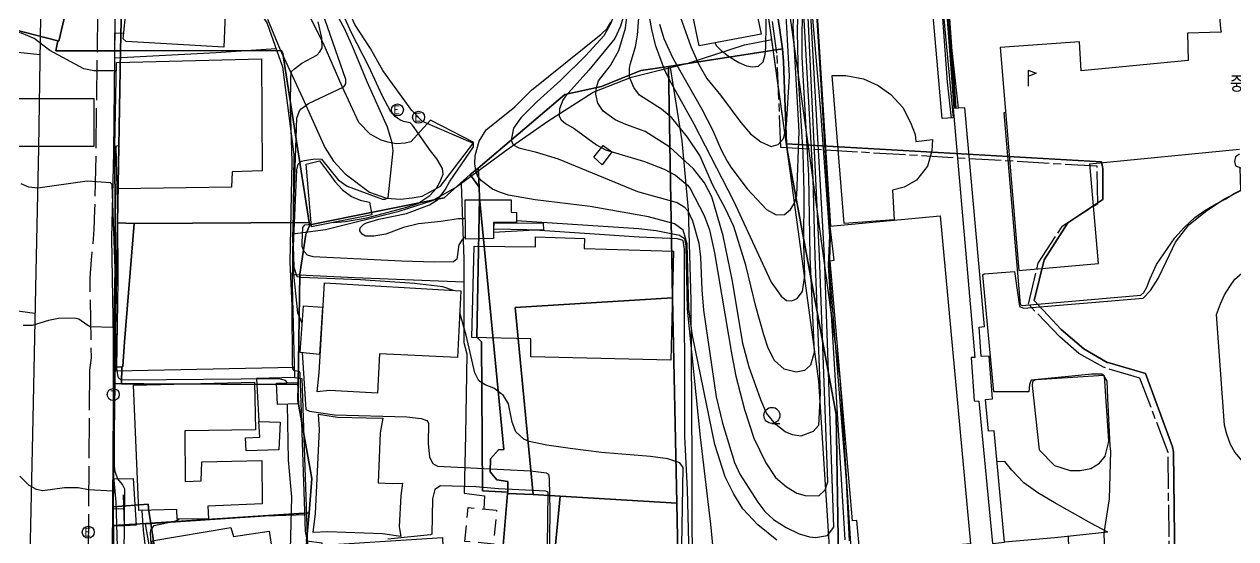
# Model space of a CAD drawing. Header units: feet. Extents: x 197796 to 199821, y 552499 to 555392.
# Drawn here: x 198685.5 to 198836.9, y 553774.6 to 553838.9 of the extents above; entities that cross this region are included whole.
import ezdxf

# ---------------------------------------------------------------- set-up
doc = ezdxf.new("R2010")
doc.units = ezdxf.units.FT
doc.header["$MEASUREMENT"] = 0
for name, pattern in [('ANYANG2', [6, 5, -1]), ('ANYANG3', [3, 2, -1]), ('JEON', [12, 4, -0.5, 1, -0.5, 4, -0.5, 1, -0.5])]:
    doc.linetypes.add(name, pattern=pattern)
for name, color, linetype in [('AAA001', 7, 'CONTINUOUS'), ('AAA004', 7, 'ANYANG3'), ('AAA008', 7, 'CONTINUOUS'), ('AAB114', 7, 'CONTINUOUS'), ('AAC001', 7, 'CONTINUOUS'), ('AD002', 7, 'CONTINUOUS'), ('AD0022', 1, 'CONTINUOUS'), ('ADA085', 1, 'CONTINUOUS'), ('AE001', 1, 'ANYANG2'), ('AE130', 42, 'CONTINUOUS'), ('AE150', 7, 'CONTINUOUS'), ('AZ0202', 7, 'CONTINUOUS'), ('AZ0203', 7, 'CONTINUOUS'), ('AZ080', 1, 'CONTINUOUS'), ('AZ0801', 7, 'CONTINUOUS'), ('AZ0803', 7, 'CONTINUOUS'), ('CAA001', 7, 'CONTINUOUS'), ('CAA002', 30, 'CONTINUOUS'), ('DC0012', 3, 'CONTINUOUS'), ('EA0018', 7, 'JEON'), ('wipco_지적', 20, 'CONTINUOUS'), ('ZC002', 7, 'CONTINUOUS')]:
    doc.layers.add(name, color=color, linetype=linetype)
doc.styles.add('GHS', font='ROMANS', dxfattribs={"bigfont": 'NGSW.shx'})
doc.styles.add('NGSW', font='ROMANS.shx', dxfattribs={"bigfont": 'NGSW.shx'})

# ---------------------------------------------------------------- blocks, each defined once
blk = doc.blocks.new('AAB114')
at = {"layer": 'AAB114'}
for points in [[(0, 2), (1, 1.6), (0, 1.2)], [(0, 2), (0, 0)]]:
    blk.add_lwpolyline(points, dxfattribs=at)
blk = doc.blocks.new('AZ0202')
at = {"layer": 'AZ0202'}
blk.add_circle((0, 0), 0.75, dxfattribs=at)
at = {"layer": 'AZ0202', "style": 'GHS'}
blk.add_text('E', height=1, dxfattribs=at).set_placement((-0.5, -0.48))
blk = doc.blocks.new('DC0012')
at = {"layer": 'DC0012'}
blk.add_lwpolyline([(0, -1), (1, -1)], dxfattribs=at)
blk.add_circle((0, 0), 1, dxfattribs=at)
blk = doc.blocks.new('AZ0203')
at = {"layer": 'AZ0203'}
blk.add_circle((0, 0), 0.75, dxfattribs=at)
at = {"layer": 'AZ0203', "style": 'GHS'}
blk.add_text('T', height=1, dxfattribs=at).set_placement((-0.36, -0.52))

msp = doc.modelspace()

# ---------------------------------------------------------------- linework, layer by layer
at = {"layer": 'AAA001', "color": 255, "flags": 128}
for points in [[(198777.58, 553837.69), (198769.81, 553836.22), (198765.89, 553855.08), (198773.67, 553856.54)], [(198711.35, 553818.54), (198697.19, 553818.36), (198697.29, 553823.71), (198696.78, 553823.65), (198696.98, 553834.14), (198715.1, 553834.61), (198715.22, 553820.58), (198711.43, 553820.46)], [(198740.63, 553812.06), (198740.59, 553816.96), (198746.32, 553816.96), (198746.32, 553815.42), (198746.99, 553815.4), (198747, 553814.14), (198744.12, 553814.15), (198744.12, 553812.13)], [(198741.4, 553799.74), (198741.7, 553811.18), (198749.36, 553811.08), (198749.38, 553812.36), (198755.47, 553812.12), (198755.44, 553810.87), (198766.63, 553810.54), (198766.29, 553796.92), (198748.77, 553797.35), (198748.8, 553799.59)], [(198723.61, 553793.14), (198722.07, 553792.97), (198722.31, 553795.35), (198722.97, 553806.58), (198740.05, 553805.58), (198739.61, 553797.27), (198729.88, 553797.72), (198729.62, 553792.8)], [(198719.94, 553797.9), (198720.35, 553803.7), (198722.73, 553803.54), (198722.38, 553797.63)], [(198704.57, 553777.05), (198704.54, 553778.26), (198699.79, 553778.13), (198699.11, 553793.81), (198714.23, 553794.18), (198714.36, 553788.22), (198705.53, 553788.09), (198705.56, 553781.76), (198707.59, 553781.84), (198707.65, 553784.22), (198715.17, 553784.39), (198715.2, 553778.97), (198708.4, 553778.65), (198708.51, 553777.08)], [(198717.12, 553791.37), (198717, 553794.03), (198719.63, 553794.13), (198719.76, 553791.46)], [(198723.35, 553775.45), (198721.57, 553775.38), (198721.86, 553777.74), (198722.35, 553788.27), (198722.24, 553790.17), (198724.6, 553789.8), (198728.26, 553789.7), (198730.27, 553789.69), (198729.95, 553787.85), (198729.7, 553781.57), (198731.46, 553781.52), (198732.73, 553781.55), (198732.53, 553779.98), (198732.34, 553776.1), (198732.52, 553774.86), (198730.23, 553775.22)], [(198703.44, 553762.63), (198701.42, 553774.33), (198711.29, 553775.99), (198711.6, 553774.86), (198716.08, 553775.55), (198717.31, 553767.45), (198717.24, 553766.93), (198717, 553766.35), (198716.66, 553766.02), (198716.41, 553765.82), (198708.75, 553763.96), (198708.82, 553763.45)]]:
    msp.add_lwpolyline(points, close=True, dxfattribs=at)
at = {"layer": 'AAA004', "color": 255, "flags": 128}
msp.add_lwpolyline([(198740.53, 553774.27), (198740.94, 553778.5), (198744.51, 553778.15), (198744.1, 553773.92)], close=True, dxfattribs=at)
at = {"layer": 'AAA008', "color": 255, "flags": 128}
for points in [[(198698.58, 553844.49), (198710.68, 553843.42), (198710.42, 553836.04), (198698.19, 553836.76), (198697.82, 553837.09)], [(198787.96, 553813.99), (198786.43, 553832.53), (198788.16, 553832.5), (198790.35, 553832.11), (198792.18, 553831.25), (198793.77, 553830.15), (198795.29, 553828.51), (198796.25, 553826.63), (198796.81, 553825.12), (198796.89, 553824.26), (198798.98, 553824.5), (198798.92, 553823.09), (198798.36, 553821.19), (198796.97, 553819.42), (198795.43, 553818.54), (198793.98, 553818.16), (198794.21, 553814.45)], [(198799.93, 553814.95), (198803.75, 553773.97), (198789.9, 553772.8), (198789.55, 553776.86), (198789.01, 553776.84), (198786.19, 553809.35), (198786.68, 553809.43), (198786.21, 553813.69)]]:
    msp.add_lwpolyline(points, close=True, dxfattribs=at)
for points in [[(198834.87, 553839.89), (198834.97, 553838.34), (198835.09, 553837.94), (198830.86, 553837.8), (198830.95, 553834.41), (198817.56, 553833.08), (198817.38, 553836.73), (198807.45, 553836.03), (198809.8, 553808.12), (198819.74, 553809), (198818.65, 553821.45), (198837.37, 553823.29)], [(198837.37, 553822.68), (198836.87, 553822.34), (198836.73, 553821.75), (198836.87, 553821.21), (198837.53, 553820.95)]]:
    msp.add_lwpolyline(points, dxfattribs=at)
at = {"layer": 'AAC001', "color": 255}
for points in [[(198784.16, 553769.34), (198786.16, 553772.96), (198784.78, 553794.3), (198781.26, 553820.3), (198778.4, 553840.53), (198773.37, 553866.82), (198768.91, 553890.29), (198770.08, 553907.23), (198765.8, 553917.14), (198760.24, 553918.28)], [(198786.82, 553769.72), (198788.82, 553773.34), (198787.45, 553794.68), (198783.92, 553820.68), (198781.07, 553840.91), (198776.04, 553867.2)]]:
    msp.add_lwpolyline(points, dxfattribs=at)
at = {"layer": 'AAC001', "color": 255, "flags": 128}
for points in [[(198698.21, 553850.69), (198698.33, 553854.63), (198702.91, 553856.97), (198711.69, 553845.74), (198715.83, 553839.02), (198717.74, 553833.59), (198719.16, 553822.62), (198718.96, 553806.31), (198719.22, 553794.74), (198720.17, 553794.64), (198720.87, 553773.65), (198737.73, 553774.76), (198738.15, 553763.43), (198738.76, 553756.09)], [(198716.95, 553835.85), (198709.45, 553835.33), (198696.79, 553834.67), (198696.79, 553837.83), (198697.89, 553837.82)], [(198719.04, 553812.7), (198723.11, 553813.24), (198732.33, 553815.57), (198736.51, 553816.87), (198739.38, 553818.52), (198745.94, 553823.35), (198750.91, 553826.79), (198756.59, 553830.45), (198761.35, 553832.32), (198768.56, 553834.1), (198775.48, 553836.34), (198778.9, 553837)], [(198766.18, 553833.51), (198767.64, 553824.35), (198768.43, 553815.71), (198768.8, 553804.42), (198768.91, 553784.11), (198768.96, 553765.41), (198749.86, 553765.87), (198749.92, 553765.19), (198749.75, 553764.19), (198749.16, 553762.03), (198748.06, 553759.45), (198746.67, 553757.41), (198745.29, 553755.83), (198743.74, 553754.2), (198742.19, 553752.72), (198741.02, 553751.95), (198739.36, 553745.78)], [(198719.2, 553796), (198696.9, 553795.53), (198696.78, 553823.65)], [(198740.07, 553819.03), (198740.41, 553809.53), (198740.4, 553799.11), (198740.77, 553797.73), (198740.62, 553787.57), (198740.45, 553780.29), (198743.01, 553779.95), (198742.9, 553778.31)], [(198718.98, 553807.63), (198726.73, 553807.25), (198740.41, 553806.7)], [(198714.65, 553757.3), (198704.04, 553756.85), (198700.62, 553776.45), (198715.56, 553777.45), (198720.74, 553777.61)]]:
    msp.add_lwpolyline(points, dxfattribs=at)
at = {"layer": 'AD002', "color": 255, "flags": 128}
for points in [[(198690.59, 553938.2), (198690.47, 553937.49), (198689.97, 553933.35), (198689.61, 553928.68), (198689.29, 553920.54), (198688.96, 553910.95), (198688.72, 553898.96), (198688.43, 553884.34), (198688.1, 553869.43), (198687.72, 553851.73), (198687.49, 553839.83), (198687.23, 553823.46), (198686.91, 553807.97), (198686.53, 553789.6), (198686.13, 553770.6), (198685.77, 553758.2), (198685.72, 553754.17), (198685.63, 553743.5), (198685.15, 553718.63)], [(198675.1, 553836.42), (198677.13, 553836.21), (198687.41, 553835.14)], [(198686.8, 553802.74), (198675.1, 553804.34)]]:
    msp.add_lwpolyline(points, dxfattribs=at)
at = {"layer": 'AD0022', "color": 255, "flags": 128}
msp.add_lwpolyline([(198696.84, 553842.95), (198696.6, 553822.92), (198696.38, 553812.18), (198696.61, 553797.23), (198696.49, 553778.96), (198696.37, 553760.98)], dxfattribs=at)
at = {"layer": 'ADA085', "color": 255, "flags": 128}
for points in [[(198786.29, 553813.69), (198784.59, 553840.72), (198795.11, 553843.72), (198798.25, 553843.96), (198799.25, 553850.63)], [(198715.85, 553839.56), (198717.37, 553835.95), (198720.29, 553829.65), (198723.02, 553823.5), (198724.13, 553821.79), (198725.56, 553820.21), (198728.62, 553817.91), (198730.72, 553817.16), (198732.47, 553817.07), (198733.93, 553817.21), (198735.21, 553817.43), (198737.5, 553818.67), (198741.65, 553824.13), (198736.26, 553826.93), (198733.77, 553824.24), (198733.06, 553824.07), (198731.95, 553823.99), (198730.92, 553824.16), (198730.09, 553824.41), (198728.68, 553825.19), (198727.28, 553826.65), (198725.19, 553831.12), (198722.95, 553836.31), (198720.98, 553840.27)], [(198808.14, 553827.85), (198807.9, 553827.84), (198809.94, 553803.88), (198810.21, 553803.76), (198825.04, 553805.04), (198825.39, 553805.37), (198825.78, 553806.03), (198826.19, 553807.12), (198827, 553808.88), (198829.27, 553812.2), (198830.43, 553813.52), (198831.79, 553814.74), (198833.01, 553815.62), (198834.45, 553816.47), (198835.65, 553817.08), (198836.71, 553817.74), (198837.55, 553818.18), (198837.45, 553820.98)], [(198837.68, 553784.32), (198836.79, 553785.43), (198836.24, 553786.36), (198835.78, 553787.66), (198835.48, 553788.79), (198834.47, 553802.63), (198835, 553803.95), (198835.48, 553805.08), (198836.14, 553806.12), (198836.78, 553807.04), (198838.79, 553808.76)], [(198820.92, 553775.42), (198818.8, 553776.56), (198814.18, 553779.13), (198812.14, 553780.32), (198810.42, 553781.58), (198808.91, 553783.16), (198808.02, 553784.25), (198807.06, 553784.19)]]:
    msp.add_lwpolyline(points, dxfattribs=at)
for points in [[(198799.98, 553844.05), (198801.59, 553827.21), (198800.18, 553827.15), (198798.77, 553843.3)], [(198811.78, 553794.46), (198811.5, 553794.22), (198811.44, 553793.74), (198812.31, 553785.7), (198814.24, 553783.77), (198816.21, 553783.12), (198817.43, 553783.12), (198818.78, 553783.38), (198819.87, 553784.05), (198820.57, 553784.92), (198820.99, 553786.6), (198821.01, 553786.83), (198820.48, 553794.93), (198820.16, 553795.19), (198819.26, 553795.19), (198818.92, 553795.16)]]:
    msp.add_lwpolyline(points, close=True, dxfattribs=at)
at = {"layer": 'AE001', "color": 255, "flags": 128}
for points in [[(198697.02, 553845.02), (198696.03, 553844.89), (198695.45, 553844.45), (198694.82, 553843.73), (198694.67, 553843.32), (198694.65, 553843.06), (198694.4, 553822.96), (198694.25, 553815.73), (198694.17, 553813.26), (198694.03, 553811.52), (198693.83, 553809.45), (198693.65, 553807.22), (198693.81, 553797.21), (198693.6, 553795.66)], [(198693.6, 553795.66), (198693.49, 553778.98), (198693.37, 553761), (198693.34, 553757.33), (198693.56, 553756.97), (198693.94, 553756.57), (198694.39, 553756.36), (198696.34, 553756.16)]]:
    msp.add_lwpolyline(points, dxfattribs=at)
at = {"layer": 'AE130', "color": 255, "flags": 128}
msp.add_lwpolyline([(198681.21, 553823.63), (198681.21, 553829.63), (198694.15, 553829.63), (198694.15, 553823.63), (198681.21, 553823.63)], dxfattribs=at)
at = {"layer": 'AE150', "color": 255, "flags": 128}
for points in [[(198757.7, 553821.36), (198756.67, 553822.31), (198757.81, 553823.77), (198758.89, 553822.96)], [(198750.31, 553814.09), (198750.35, 553813.17), (198744.17, 553813.28), (198744.19, 553814.07)], [(198714.77, 553789.25), (198717.44, 553789.19), (198717.28, 553785.73), (198713.2, 553785.59), (198713.13, 553787.21), (198714.9, 553787.29)], [(198696.61, 553778.31), (198696.6, 553782.07), (198699.09, 553782.13), (198699.47, 553776.28), (198697.99, 553776.19), (198697.87, 553780.1), (198697.85, 553778.34)]]:
    msp.add_lwpolyline(points, close=True, dxfattribs=at)
at = {"layer": 'AZ080', "color": 255, "flags": 128}
for points in [[(198780.22, 553743.12), (198781.44, 553751.35), (198783.3, 553766.48), (198784.16, 553769.34), (198786.16, 553772.96), (198784.78, 553794.3), (198781.26, 553820.3), (198778.9, 553837), (198778.4, 553840.53), (198773.37, 553866.82), (198768.91, 553890.29), (198770.08, 553907.23), (198765.8, 553917.14)], [(198786.82, 553769.72), (198788.82, 553773.34), (198787.45, 553794.68), (198783.92, 553820.68), (198781.07, 553840.91), (198776.04, 553867.2)], [(198698.21, 553850.69), (198698.33, 553854.63), (198702.91, 553856.97), (198711.69, 553845.74), (198715.83, 553839.02), (198717.74, 553833.59), (198719.16, 553822.62), (198718.96, 553806.31), (198719.22, 553794.74), (198720.17, 553794.64), (198720.87, 553773.65), (198737.73, 553774.76), (198738.15, 553763.43), (198738.76, 553756.09)], [(198696.78, 553823.65), (198696.9, 553795.53)]]:
    msp.add_lwpolyline(points, dxfattribs=at)
at = {"layer": 'AZ0801', "color": 255, "flags": 128}
for points in [[(198820.92, 553775.42), (198814.27, 553774.71), (198807.97, 553774.17), (198806.7, 553788.09), (198805.97, 553788.04), (198805.63, 553792), (198806.5, 553792.07), (198806.08, 553797.41), (198805.09, 553797.38), (198804.83, 553801.05), (198805.47, 553801.15), (198803.05, 553828.48), (198802.23, 553828.45), (198800.36, 553845.52)], [(198766.18, 553833.51), (198767.64, 553824.35), (198768.43, 553815.71), (198768.8, 553804.42), (198768.91, 553784.11), (198768.96, 553765.41)], [(198802.23, 553828.45), (198801.56, 553828.38), (198804.29, 553797.27), (198803.81, 553797.24), (198804.18, 553791.82), (198804.79, 553791.81), (198806.48, 553773.99), (198807.97, 553774.17)], [(198718.98, 553807.63), (198726.73, 553807.25), (198740.41, 553806.7)], [(198719.22, 553794.74), (198714.49, 553794.65), (198714.77, 553789.25)], [(198697.99, 553776.18), (198696.62, 553776.19), (198696.37, 553756.21), (198703.57, 553756.17)]]:
    msp.add_lwpolyline(points, dxfattribs=at)
at = {"layer": 'AZ0803', "color": 255, "flags": 128}
msp.add_lwpolyline([(198720.68, 553821.42), (198722.38, 553821.84), (198723.85, 553819.84), (198724.3, 553819.24), (198725.25, 553818.23), (198726.37, 553817.37), (198727.45, 553816.92), (198728.62, 553816.69), (198728.89, 553815.11), (198721.38, 553813.6)], close=True, dxfattribs=at)
at = {"layer": 'CAA001', "color": 255, "flags": 128}
for points, elevation in [([(198800.67, 553846.2), (198801.91, 553828.42)], 60), ([(198763.16, 553842.23), (198763.88, 553838.26), (198764.33, 553836.34), (198765.45, 553833.32), (198766.13, 553831.91), (198769.15, 553826.46), (198774.12, 553816.85), (198778.84, 553806.68), (198780.07, 553804.94), (198780.76, 553804.4), (198781.39, 553804.34), (198782.08, 553804.64), (198782.73, 553805.5), (198783.04, 553807.5), (198782.91, 553811.43), (198782.96, 553817.86), (198782.84, 553822.86), (198782.24, 553832.19), (198782.1, 553837.94), (198782.18, 553841.69)], 70), ([(198720.87, 553774.29), (198720.63, 553775.55), (198719.94, 553795.31), (198719.81, 553795.51), (198719.24, 553795.57), (198719.05, 553795.85), (198718.98, 553796.57), (198718.93, 553803.77), (198718.71, 553809.18), (198718.95, 553821.75), (198718.73, 553828.53), (198718.78, 553832.34), (198718.86, 553833), (198719.22, 553833.36), (198720.17, 553834.05), (198722.03, 553835.07), (198722.41, 553835.49), (198722.68, 553835.97), (198722.64, 553837.24), (198722.21, 553839.21)], 60), ([(198779.54, 553774.4), (198777.16, 553776.35), (198775.3, 553778.34), (198774.14, 553780.16), (198773.09, 553782.34), (198771.77, 553786.38), (198768.97, 553800.01), (198768.55, 553803.31), (198768.31, 553811.47), (198767.81, 553813.19), (198766.74, 553813.96), (198763.48, 553814.85), (198756.19, 553816.12), (198749.31, 553816.95), (198746.01, 553817.56), (198744.98, 553817.87), (198743.99, 553818.32), (198742.61, 553819.35), (198742.13, 553819.98), (198741.91, 553820.62), (198741.78, 553821.47), (198741.81, 553822.5), (198742.34, 553824.32), (198743.21, 553825.73), (198746.78, 553828.6), (198748.85, 553830.66), (198757.56, 553837.67), (198758.32, 553838.38), (198758.78, 553839.19)], 65), ([(198784, 553839.68), (198785, 553828.01), (198786.11, 553812.43), (198785.93, 553808.81), (198788.04, 553774.45)], 65), ([(198718.36, 553794.08), (198718.1, 553794.37), (198717.3, 553794.6), (198698.48, 553794.42), (198697.55, 553794.45), (198697.32, 553794.66), (198697.21, 553794.85), (198697.04, 553795.89), (198697.19, 553806.9), (198697.17, 553814.93), (198696.97, 553823.67)], 55), ([(198718.55, 553765.08), (198718.91, 553779.81), (198718.47, 553784.42), (198718.37, 553791.41)], 55), ([(198696.81, 553765.45), (198696.55, 553780.5), (198696.52, 553780.54), (198693.48, 553780.7), (198692.2, 553780.97), (198690.51, 553780.96), (198687.77, 553780.59), (198687.01, 553780.77), (198686.09, 553781.26), (198684.92, 553782.41)], 50), ([(198750.88, 553773.67), (198750.94, 553780.41), (198750.66, 553780.56), (198744.72, 553780.83), (198741.9, 553781.08), (198737.5, 553781.19), (198736.77, 553780.74), (198736.51, 553779.59), (198736.39, 553775.18), (198736.26, 553775.08), (198730.92, 553774.55)], 60), ([(198815.96, 553774.89), (198816.12, 553769.45)], 60)]:
    msp.add_lwpolyline(points, dxfattribs=dict(at, elevation=elevation))
at = {"layer": 'CAA002', "color": 255, "flags": 128}
for points, elevation in [([(198771.78, 553836.59), (198771.97, 553836.24), (198772.58, 553835.64), (198773.62, 553834.84), (198774.79, 553834.13), (198775.74, 553833.71), (198776.49, 553833.58), (198777.22, 553833.7), (198777.81, 553834.22), (198778.09, 553835.13), (198778.17, 553836.06), (198778.3, 553844.85), (198778.5, 553846.78), (198778.86, 553848.4), (198779.76, 553850.62), (198780.47, 553853.26), (198781.38, 553860.07), (198781.45, 553865.4), (198781.04, 553874.86), (198780.15, 553885.53), (198774.9, 553924.6), (198772.7, 553932.4), (198770.36, 553938.19)], 73), ([(198786.82, 553938.18), (198788.36, 553919.94), (198789.94, 553908.56), (198790.63, 553905.62), (198790.78, 553905.52), (198794.44, 553905.76), (198794.53, 553905.7), (198794.77, 553904.48), (198795.08, 553902.65), (198795.72, 553894.8), (198796.54, 553879.45), (198797.02, 553872.97), (198797.7, 553861.06), (198798.38, 553852.08), (198798.46, 553849.9), (198798.34, 553843.94), (198799.66, 553843.23), (198800.07, 553842), (198800.82, 553831.68), (198801.31, 553827.2)], 63), ([(198788.13, 553938.18), (198789, 553925.15), (198789.86, 553916.57), (198790.11, 553913.21), (198790.32, 553912.95), (198794.11, 553912.91), (198794.37, 553912.8), (198794.66, 553909.84), (198795.11, 553905.23), (198795.73, 553897.91), (198796.12, 553892.66), (198796.36, 553887.52), (198797.34, 553874.46), (198798.55, 553851.76), (198798.51, 553846.09), (198798.69, 553845.84), (198799.12, 553845.71), (198799.82, 553845.71), (198800.21, 553845.47), (198800.43, 553844.62), (198801.65, 553828.39)], 62), ([(198720.2, 553801.51), (198719.64, 553802.86), (198719.17, 553807.68), (198719.04, 553812.35), (198719.54, 553827.2), (198719.86, 553828.1), (198720.08, 553828.36), (198720.98, 553829.02), (198725.4, 553831.09), (198725.64, 553831.49), (198725.64, 553832.01), (198721.76, 553843.31)], 61), ([(198724.07, 553814.14), (198725.63, 553814.26), (198728.3, 553814.71), (198733.28, 553816.04), (198734.65, 553816.5), (198736.17, 553817.53), (198736.98, 553818.44), (198737.42, 553819.18), (198737.81, 553820.17), (198737.75, 553820.87), (198737.03, 553822.08), (198736.22, 553823.09), (198734.01, 553826.29), (198733.69, 553826.59), (198732.87, 553826.76), (198732.4, 553826.98), (198731.81, 553827.4), (198731.26, 553828.04), (198730.23, 553829.93), (198728.52, 553833.63), (198726.37, 553837.85), (198723.77, 553843.56)], 63), ([(198740.61, 553814.6), (198739.76, 553814.61), (198737.53, 553814.25), (198734.76, 553813.98), (198732.85, 553813.53), (198730.65, 553812.69), (198729.17, 553812.42), (198728.13, 553812.41), (198727.71, 553812.67), (198727.4, 553813.08), (198727.44, 553813.48), (198727.91, 553813.92), (198728.25, 553814.09), (198729.79, 553814.54), (198733.25, 553815.28), (198736.11, 553816.35), (198737.11, 553816.96), (198738.08, 553818.21), (198738.61, 553819.2), (198741.61, 553823.6), (198741.63, 553824.02), (198735.25, 553826.75), (198733.91, 553828.14), (198730.3, 553833.14), (198728.74, 553835.9), (198726.79, 553838.9), (198724.78, 553843.48)], 64), ([(198764.87, 553838.94), (198765.41, 553837.13), (198766.48, 553834.77), (198770.17, 553828.31), (198771.47, 553825.72), (198772.57, 553823.21), (198773.33, 553821.8), (198773.78, 553821.05), (198775.83, 553818.34), (198778.22, 553815.78), (198779.45, 553815.09), (198780.47, 553815.14), (198781.22, 553815.76), (198781.75, 553816.54), (198782.02, 553817.51), (198782.31, 553825.51), (198781.58, 553838.66), (198781.77, 553843.14)], 71), ([(198800.67, 553843.9), (198801.78, 553828.4)], 61), ([(198759.13, 553839.86), (198758.65, 553838.79), (198757.89, 553837.48), (198755.65, 553835), (198752.48, 553831.87), (198749.56, 553829.26), (198747.52, 553827.23), (198746.6, 553825.91), (198746.34, 553824.41), (198746.59, 553823.86), (198747.29, 553823.46), (198749.31, 553822.98), (198752.18, 553822.08), (198762.12, 553818), (198767.06, 553816.62), (198767.93, 553816.11), (198768.39, 553815.59), (198768.98, 553814.33), (198769.78, 553811.56), (198770.01, 553809.82), (198770.14, 553805.7), (198770.37, 553803.17), (198771.96, 553792.34), (198772.75, 553789.03), (198774.26, 553784.14), (198774.89, 553782.67), (198777.15, 553779.15), (198778.05, 553778.02), (198779.13, 553777.01), (198780.71, 553775.98), (198782.33, 553775.2), (198783.61, 553774.83), (198784.37, 553774.77), (198785.85, 553775), (198786.67, 553776.03), (198785.51, 553809.93), (198783.66, 553842.4)], 66), ([(198760.48, 553840.38), (198759.97, 553838.69), (198759.29, 553837.14), (198756.04, 553833.16), (198753.12, 553829.91), (198752.8, 553829.45), (198752.38, 553828.33), (198752.33, 553827.44), (198752.58, 553826.98), (198753.12, 553826.51), (198754.21, 553825.87), (198756.97, 553823.84), (198758.1, 553823.22), (198762.97, 553821.76), (198765.46, 553820.82), (198766.86, 553820.04), (198768.36, 553818.81), (198768.7, 553818.38), (198770.46, 553815), (198771.1, 553813.2), (198771.73, 553810.33), (198773.89, 553797.54), (198774.41, 553794.93), (198775.47, 553790.74), (198776.65, 553787.18), (198778.16, 553784.07), (198779.38, 553782.25), (198780.76, 553781.08), (198782.03, 553780.29), (198783.08, 553779.98), (198784.79, 553779.97), (198785.58, 553780.69), (198785.92, 553781.71), (198784.88, 553809.91), (198783.34, 553842.46)], 67), ([(198782.87, 553840.24), (198784.03, 553819.62), (198784.27, 553809.89), (198784.96, 553792.81), (198784.76, 553788.77), (198784.07, 553788.01), (198782.53, 553787.41), (198781.49, 553787.59), (198780.59, 553787.95), (198779.42, 553788.86), (198778.26, 553790.29), (198777.52, 553791.95), (198776.06, 553796.05), (198775.3, 553798.99), (198774.01, 553806.79), (198772.82, 553812.48), (198771.4, 553817.35), (198770.5, 553819.08), (198769.12, 553820.85), (198766.15, 553823.54), (198763.07, 553825.5), (198760.64, 553826.38), (198759.32, 553826.99), (198757.84, 553828.06), (198757.17, 553829.07), (198756.91, 553830.19), (198756.99, 553831), (198757.26, 553831.85), (198758.72, 553833.78), (198759.77, 553835.63), (198760.62, 553838.44), (198761.04, 553841.82)], 68), ([(198782.69, 553842.58), (198782.64, 553834.82), (198783.47, 553819.99), (198783.64, 553809.87), (198784.21, 553797.87), (198783.73, 553796.3), (198782.97, 553795.61), (198781.95, 553795.41), (198780.43, 553795.81), (198779.25, 553796.88), (198778.46, 553798.43), (198777.9, 553800.08), (198776.89, 553803.64), (198775.64, 553808.81), (198774.14, 553813.62), (198773.12, 553815.86), (198771.53, 553818.81), (198769.92, 553822.51), (198768.38, 553824.82), (198766.39, 553827.21), (198765.1, 553828.32), (198762.38, 553830.05), (198761.64, 553831.02), (198761.11, 553832.29), (198761.1, 553833.39), (198761.19, 553833.87), (198761.87, 553836.11), (198762.12, 553837.56), (198762.43, 553841.98)], 69), ([(198766.67, 553842.16), (198768.8, 553836.14), (198769.78, 553833.89), (198770.77, 553832.12), (198772.51, 553830.06), (198775.05, 553826.62), (198776.22, 553825.23), (198777.55, 553824.21), (198778.83, 553823.64), (198779.7, 553823.89), (198780.35, 553824.64), (198780.51, 553825.15), (198780.74, 553826.36), (198781.13, 553832.42), (198780.56, 553842.39)], 72), ([(198739.12, 553805.63), (198737.8, 553806.1), (198734.24, 553806.5), (198727.49, 553806.96), (198720.04, 553807.24), (198719.59, 553807.35), (198719.21, 553808.52), (198719.12, 553811.22), (198719.52, 553820.74), (198719.71, 553821.41), (198720.1, 553821.8), (198720.47, 553821.88), (198721.79, 553822.11), (198722.63, 553822.06), (198724.71, 553819.45), (198725.83, 553818.69), (198730.22, 553817.07), (198730.56, 553817.05), (198730.95, 553817.23), (198731.56, 553823.11), (198731.45, 553824.1), (198730.87, 553826.06), (198728.32, 553831.72), (198726.55, 553836.06), (198725.48, 553838.38), (198723.93, 553841.17)], 62), ([(198788.62, 553774.34), (198788.26, 553781.88), (198786.21, 553807.36), (198786.17, 553809.33), (198786.23, 553812.35), (198784.48, 553840.79)], 64), ([(198696.96, 553833.11), (198694.16, 553833.08), (198692.9, 553833.34), (198688.66, 553835.66), (198686.69, 553837.14), (198685.13, 553837.8), (198684.2, 553837.98), (198680.89, 553838.12), (198676.91, 553838.7), (198676.69, 553838.67), (198676.13, 553838.33), (198675.1, 553837.12)], 53), ([(198697.96, 553772.41), (198698.02, 553780.8), (198697.76, 553781.38), (198697.16, 553782.09), (198696.84, 553782.96), (198696.76, 553783.7), (198696.72, 553801.67), (198696.83, 553808.33), (198696.46, 553818.87), (198696.24, 553819.1), (198693.31, 553819.29), (198687.17, 553818.43), (198686.04, 553818.56), (198685.06, 553818.97)], 52), ([(198820.6, 553770.21), (198820.44, 553775.34), (198821.12, 553779.6), (198821.28, 553785.51), (198821.18, 553786.2), (198820.89, 553792.15), (198820.81, 553794.28), (198820.41, 553795.02), (198811.34, 553794.42), (198811.1, 553793.87), (198811.02, 553792.98), (198806.66, 553792.98), (198805.3, 553807.6), (198805.43, 553807.71), (198809.22, 553808.01), (198809.87, 553803.65), (198810.4, 553803.44), (198825.32, 553804.67), (198826.25, 553805.63), (198827.2, 553807.13), (198828.22, 553809.32), (198829.36, 553811.68), (198831.02, 553813.83), (198833.3, 553815.65), (198835.48, 553817.08), (198837.85, 553818.29)], 59), ([(198747, 553814.37), (198762.28, 553813.38), (198764.45, 553813.12), (198767.35, 553812.54), (198768, 553812.12), (198768.15, 553811.2), (198768.31, 553803.28), (198769.96, 553787.28), (198771.25, 553776.4), (198771.87, 553769.9)], 64), ([(198740.63, 553812.38), (198740.22, 553812.04), (198739.78, 553811.36), (198739.52, 553809.54), (198739.12, 553809.21), (198736.76, 553809.18), (198732.62, 553809.32), (198721.58, 553809.84), (198720.88, 553810.07), (198720.42, 553810.56), (198720.21, 553811.15), (198720.19, 553811.58), (198720.3, 553813.53), (198720.54, 553813.85), (198721.35, 553813.93)], 63), ([(198782.01, 553746.54), (198779.36, 553745.16), (198778.41, 553745), (198776.1, 553745.36), (198774.71, 553745.8), (198773.62, 553746.27), (198772.18, 553747.25), (198771.35, 553748.4), (198770.28, 553751.97), (198769.98, 553754.1), (198768.54, 553774.11), (198768.36, 553780.76), (198768.04, 553787.39), (198767.99, 553810.81), (198767.83, 553811.87), (198767.11, 553812.11), (198762.31, 553812.28), (198749.28, 553813.18), (198744.12, 553812.88)], 63), ([(198697.11, 553773.63), (198696.95, 553779.17), (198696.63, 553782.83), (198696.62, 553800.85), (198696.59, 553801.01), (198693.69, 553801.09), (198693.29, 553801.36), (198692.29, 553802.03), (198691.78, 553802.17), (198689.73, 553802.13), (198688.5, 553801.89), (198686.43, 553801.26), (198685.34, 553801.26)], 51), ([(198767.56, 553768.79), (198767.84, 553783.5), (198767.39, 553784.09), (198765.89, 553784.58), (198763.72, 553784.89), (198757.63, 553785.38), (198753.69, 553785.87), (198750.8, 553786.29), (198748.56, 553786.76), (198747.89, 553787.04), (198746.92, 553787.98), (198746.45, 553789.15), (198745.98, 553791.45), (198745.38, 553792.49), (198744.14, 553793.43), (198743.09, 553793.85), (198742.28, 553794.35), (198741.79, 553795.34), (198740.68, 553800.04), (198739.9, 553802.82)], 62), ([(198700.72, 553772.87), (198700.37, 553775.66), (198700.19, 553778.14)], 53), ([(198701.4, 553772.43), (198701.25, 553775.34), (198701.27, 553775.67), (198701.7, 553776.23), (198704.42, 553776.82), (198704.84, 553777.05)], 54)]:
    msp.add_lwpolyline(points, dxfattribs=dict(at, elevation=elevation))
at = {"layer": 'CAA002', "color": 255, "elevation": 61}
msp.add_lwpolyline([(198720.21, 553797.87), (198720.66, 553790.74), (198721.1, 553790.54), (198724.26, 553790.1), (198733.29, 553789.82), (198735.08, 553789.63), (198735.78, 553789.36), (198735.97, 553789.05), (198735.93, 553786.52), (198736.12, 553784.79), (198736.55, 553784.01), (198737.1, 553783.65), (198748.75, 553783.08), (198750.76, 553782.85), (198751.01, 553782.68), (198751.09, 553782.08), (198751.15, 553778.04), (198751.09, 553771.49), (198750.52, 553765.16), (198750.08, 553761.93)], dxfattribs=at)
at = {"layer": 'EA0018', "color": 255}
msp.add_lwpolyline([(198837.36, 553727.48), (198834.6, 553727.88), (198834.42, 553728.59), (198834.26, 553729.33), (198833.65, 553731.57), (198832.11, 553732.59), (198831.2, 553733.26), (198829.65, 553734.88), (198829.15, 553735.63), (198828.96, 553744.62), (198828.8, 553756.83), (198828.43, 553785.39), (198824.92, 553794.66), (198820.35, 553796.03), (198817.3, 553797.75), (198814.92, 553799.83), (198810.98, 553803.91), (198812.2, 553809.03), (198815.21, 553813.68), (198819.64, 553816.51), (198819.56, 553821.16), (198780.04, 553823.51), (198779.55, 553835.31), (198775.39, 553864.75)], dxfattribs=at)
at = {"layer": 'wipco_지적', "color": 20}
for points in [[(198771.29, 553889.78), (198774.13, 553873.1), (198774.67, 553870.5), (198776.03, 553865.15), (198780.24, 553835.85), (198766.01, 553833.65), (198762.55, 553833.13), (198757.62, 553831.15), (198753.03, 553830.12), (198742.18, 553820.91), (198741.21, 553820.12), (198737.94, 553817.23), (198721.16, 553813.86), (198721.07, 553814.14), (198717.79, 553835.26), (198717.63, 553835.62), (198697.5, 553835.59), (198697.95, 553856.36), (198720.41, 553869.92), (198720.75, 553872.27), (198720.82, 553873.33), (198720.93, 553873.35), (198723.46, 553887.35), (198771.29, 553889.78)], [(198692.27, 553852.77), (198697.95, 553856.36), (198697.5, 553835.59), (198689.4, 553835.59), (198689.65, 553836.84), (198689.79, 553836.8), (198690.96, 553841.75), (198692.27, 553852.77)], [(198697.5, 553835.59), (198717.63, 553835.62), (198717.79, 553835.26), (198721.07, 553814.14), (198699.2, 553814.02), (198697.13, 553814.1), (198697.5, 553835.59)], [(198766.01, 553833.65), (198780.24, 553835.85), (198780.36, 553834.26), (198780.76, 553823.99), (198780.83, 553823.2), (198786.93, 553790.11), (198787.25, 553772.11), (198787.12, 553771.14), (198786.96, 553771.14), (198767.16, 553772.66), (198767.03, 553779.03), (198766.47, 553804.7), (198766.01, 553833.65)], [(198766.01, 553833.65), (198766.47, 553804.7), (198746.81, 553803.51), (198749.06, 553780.13), (198745.85, 553780.24), (198745.92, 553780.4), (198745.92, 553781.77), (198744.55, 553781.97), (198743.71, 553782.97), (198743.76, 553784.58), (198744.73, 553785.69), (198745.39, 553785.76), (198742.38, 553817.23), (198742.31, 553818.57), (198742.18, 553820.91), (198753.03, 553830.12), (198757.62, 553831.15), (198762.55, 553833.13), (198766.01, 553833.65)], [(198741.21, 553820.12), (198742.18, 553820.91), (198742.31, 553818.57), (198741.21, 553820.12)], [(198742.31, 553818.57), (198742.38, 553817.23), (198742.04, 553799.79), (198742.61, 553799.2), (198742.74, 553780.6), (198745.92, 553780.4), (198745.85, 553780.24), (198744.5, 553763.73), (198743.01, 553760.21), (198739.78, 553755.8), (198739.01, 553773.78), (198722.85, 553773.07), (198722.69, 553774.05), (198720.76, 553774.31), (198721.06, 553777.85), (198721.41, 553782.12), (198719.67, 553791.86), (198719.69, 553793.87), (198719.92, 553807.67), (198720.67, 553812.64), (198721.16, 553813.86), (198737.94, 553817.23), (198741.21, 553820.12), (198742.31, 553818.57)], [(198742.38, 553817.23), (198745.39, 553785.76), (198744.73, 553785.69), (198743.76, 553784.58), (198743.71, 553782.97), (198744.55, 553781.97), (198745.92, 553781.77), (198745.92, 553780.4), (198742.74, 553780.6), (198742.61, 553799.2), (198742.04, 553799.79), (198742.38, 553817.23)], [(198699.2, 553814.02), (198698, 553799.23), (198697.79, 553796.12), (198697.65, 553796.1), (198696.8, 553796.05), (198697.13, 553814.1), (198699.2, 553814.02)], [(198721.07, 553814.14), (198721.16, 553813.86), (198720.67, 553812.64), (198719.92, 553807.67), (198719.69, 553793.87), (198700.42, 553793.98), (198697.63, 553793.95), (198697.65, 553796.1), (198697.79, 553796.12), (198698, 553799.23), (198699.2, 553814.02), (198721.07, 553814.14)], [(198749.06, 553780.13), (198746.81, 553803.51), (198766.47, 553804.7), (198767.03, 553779.03), (198752.46, 553779.93), (198749.06, 553780.13)], [(198697.65, 553796.1), (198697.63, 553793.95), (198696.8, 553793.99), (198696.8, 553796.05), (198697.65, 553796.1)], [(198697.63, 553793.95), (198700.42, 553793.98), (198719.69, 553793.87), (198719.67, 553791.86), (198721.41, 553782.12), (198721.06, 553777.85), (198701.28, 553776.53), (198701.04, 553778), (198700.94, 553778.9), (198696.59, 553778.59), (198696.8, 553793.99), (198697.63, 553793.95)], [(198745.85, 553780.24), (198749.06, 553780.13), (198752.46, 553779.93), (198750.95, 553764.28), (198750.82, 553762.81), (198749.8, 553760.08), (198748.27, 553757.22), (198746.75, 553755.14), (198744.78, 553753.49), (198743.03, 553752.47), (198735.4, 553754.23), (198736.87, 553754.55), (198739.78, 553755.8), (198743.01, 553760.21), (198744.5, 553763.73), (198745.85, 553780.24)], [(198752.46, 553779.93), (198767.03, 553779.03), (198767.16, 553772.66), (198767.16, 553772.53), (198752.86, 553773.39), (198750.95, 553764.28), (198752.46, 553779.93)], [(198696.59, 553778.59), (198700.94, 553778.9), (198701.04, 553778), (198701.28, 553776.53), (198696.58, 553776.23), (198696.59, 553778.59)], [(198701.28, 553776.53), (198703.61, 553760.92), (198696.1, 553759.42), (198696.58, 553776.23), (198701.28, 553776.53)], [(198701.28, 553776.53), (198721.06, 553777.85), (198720.76, 553774.31), (198719.79, 553766.42), (198719.94, 553761.36), (198720.77, 553756.45), (198716.14, 553757.09), (198710.94, 553757.06), (198703.47, 553756.75), (198703.34, 553758.55), (198704, 553758.68), (198703.61, 553760.92), (198701.28, 553776.53)]]:
    msp.add_lwpolyline(points, close=True, dxfattribs=at)
for points in [[(198829.44, 553757.32), (198829.12, 553785.41), (198828.97, 553786.08), (198825.6, 553795.25), (198821.06, 553796.58), (198820.84, 553796.64), (198817.89, 553798.34), (198815.09, 553800.77), (198811.69, 553804.39), (198812.93, 553809.48), (198815.89, 553814.1), (198820.3, 553817.02), (198820.26, 553820.89), (198820.1, 553821.72), (198780.76, 553823.99), (198780.36, 553834.26), (198780.24, 553835.85), (198776.03, 553865.15)], [(198690.96, 553841.75), (198689.79, 553836.8), (198689.65, 553836.84), (198684.15, 553838.25)], [(198684.15, 553838.25), (198689.65, 553836.84), (198689.65, 553836.84), (198689.4, 553835.59), (198697.5, 553835.59), (198697.13, 553814.1), (198696.8, 553796.05), (198696.8, 553793.99), (198696.59, 553778.59), (198696.58, 553776.23), (198696.1, 553759.42)], [(198787.25, 553772.11), (198786.93, 553790.11), (198780.83, 553823.2), (198780.76, 553823.99), (198820.1, 553821.72), (198820.26, 553820.89), (198820.3, 553817.02), (198815.89, 553814.1), (198812.93, 553809.48), (198811.69, 553804.39), (198815.09, 553800.77), (198817.89, 553798.34), (198820.84, 553796.64), (198821.06, 553796.58), (198825.6, 553795.25), (198828.97, 553786.08), (198829.12, 553785.41), (198829.44, 553757.32)]]:
    msp.add_lwpolyline(points, dxfattribs=at)

# ---------------------------------------------------------------- block references
at = {"layer": 'AAB114', "color": 255}
msp.add_blockref('AAB114', (198810.96, 553831.2), dxfattribs=at)
at = {"layer": 'AZ0202', "color": 255}
for p in [(198732.11, 553828.21), (198734.75, 553827.3), (198693.47, 553775.41)]:
    msp.add_blockref('AZ0202', p, dxfattribs=at)
at = {"layer": 'AZ0203', "color": 255}
msp.add_blockref('AZ0203', (198696.58, 553792.62), dxfattribs=at)
at = {"layer": 'DC0012', "color": 255}
msp.add_blockref('DC0012', (198778.92, 553790.02), dxfattribs=at)

# ---------------------------------------------------------------- texts
at = {"layer": 'ZC002', "style": 'NGSW'}
msp.add_text('중앙고등학교', height=2, dxfattribs=at).set_placement((198836.15, 553830.46))

doc.saveas('drawing.dxf')
